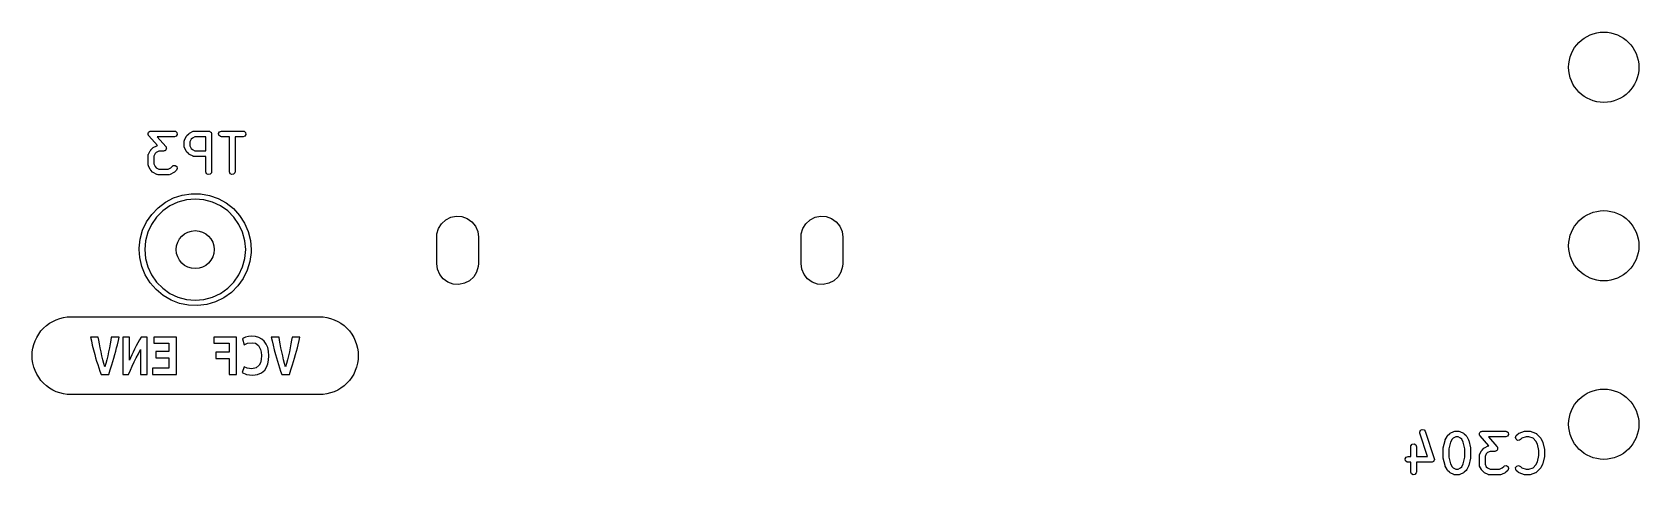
# Model space of a CAD drawing. Extents: x 64 to 231, y -147 to -43.
# Drawn here: x 188.34 to 230.67, y -99.51 to -87.85 of the extents above; entities that cross this region are included whole.
import ezdxf

# ---------------------------------------------------------------- set-up
doc = ezdxf.new("R2010")
doc.units = 0
doc.layers.add('BLACK', color=7, linetype='CONTINUOUS')

msp = doc.modelspace()

# ---------------------------------------------------------------- linework, layer by layer
at = {"layer": 'BLACK', "linetype": 'CONTINUOUS'}
for p, q in [((191.393, -90.513), (191.396, -90.5078)), ((191.397, -90.5329), (191.393, -90.513)), ((191.396, -90.5018), (191.409, -90.486)), ((191.396, -90.5078), (191.396, -90.5018)), ((191.397, -90.5531), (191.397, -90.5329)), ((191.401, -90.5604), (191.397, -90.5531)), ((191.402, -90.5635), (191.401, -90.5604)), ((191.405, -90.5657), (191.402, -90.5635)), ((191.41, -90.5754), (191.405, -90.5657)), ((191.409, -90.486), (191.419, -90.4685)), ((191.638, -90.8356), (191.41, -90.5754)), ((191.419, -90.4685), (191.424, -90.4665)), ((191.424, -90.4665), (191.428, -90.4618)), ((191.428, -90.4618), (191.448, -90.4579)), ((191.448, -90.4579), (191.467, -90.451)), ((191.467, -90.451), (192.086, -90.451)), ((192.086, -90.451), (192.112, -90.4555)), ((192.134, -90.5834), (192.086, -90.601)), ((192.112, -90.4555), (192.151, -90.4885)), ((192.16, -90.539), (192.134, -90.5834)), ((192.151, -90.4885), (192.16, -90.539)), ((192.352, -90.6829), (192.4, -90.5877)), ((192.4, -90.5877), (192.413, -90.5697)), ((192.413, -90.5697), (192.414, -90.5682)), ((192.414, -90.5682), (192.462, -90.5206)), ((192.462, -90.5206), (192.48, -90.5077)), ((192.48, -90.5077), (192.481, -90.5065)), ((192.481, -90.5065), (192.576, -90.4589)), ((192.576, -90.4589), (192.601, -90.4515)), ((192.601, -90.4515), (192.606, -90.4525)), ((192.606, -90.4525), (192.61, -90.451)), ((192.61, -90.451), (192.991, -90.451)), ((192.991, -90.451), (193, -90.4527)), ((193, -90.4527), (193.004, -90.4521)), ((193.004, -90.4521), (193.007, -90.4538)), ((193.007, -90.4538), (193.016, -90.4555)), ((193.016, -90.4555), (193.031, -90.468)), ((193.031, -90.468), (193.048, -90.4778)), ((193.048, -90.4778), (193.051, -90.4841)), ((193.051, -90.4841), (193.056, -90.4885)), ((193.056, -90.4885), (193.059, -90.5077)), ((193.059, -90.5077), (193.066, -90.526)), ((193.066, -90.526), (193.066, -91.526)), ((193.25, -90.513), (193.276, -90.4685)), ((193.259, -90.5635), (193.25, -90.513)), ((193.298, -90.5965), (193.259, -90.5635)), ((193.276, -90.4685), (193.324, -90.451)), ((193.324, -90.601), (193.298, -90.5965)), ((193.324, -90.451), (193.896, -90.451)), ((193.896, -90.451), (193.921, -90.4555)), ((193.944, -90.5834), (193.896, -90.601)), ((193.921, -90.4555), (193.96, -90.4885)), ((193.969, -90.539), (193.944, -90.5834)), ((193.96, -90.4885), (193.969, -90.539)), ((191.4, -91.0639), (191.447, -90.9686)), ((191.447, -90.9686), (191.461, -90.9506)), ((191.461, -90.9506), (191.462, -90.9491)), ((191.462, -90.9491), (191.509, -90.9015)), ((191.509, -90.9015), (191.528, -90.8887)), ((191.528, -90.8887), (191.529, -90.8875)), ((191.529, -90.8875), (191.624, -90.8399)), ((191.607, -91.0162), (191.576, -91.0466)), ((191.675, -90.9819), (191.607, -91.0162)), ((191.624, -90.8399), (191.638, -90.8356)), ((192.086, -90.601), (191.632, -90.601)), ((191.632, -90.601), (191.857, -90.8575)), ((191.8, -90.9819), (191.675, -90.9819)), ((191.819, -90.975), (191.8, -90.9819)), ((191.839, -90.9711), (191.819, -90.975)), ((191.843, -90.9664), (191.839, -90.9711)), ((191.848, -90.9644), (191.843, -90.9664)), ((191.859, -90.9469), (191.848, -90.9644)), ((191.857, -90.8575), (191.863, -90.8672)), ((191.871, -90.9311), (191.859, -90.9469)), ((191.863, -90.8672), (191.865, -90.8694)), ((191.865, -90.8694), (191.866, -90.8725)), ((191.866, -90.8725), (191.87, -90.8798)), ((191.87, -90.8798), (191.871, -90.9)), ((191.871, -90.9), (191.874, -90.92)), ((191.874, -90.92), (191.871, -90.9251)), ((191.871, -90.9251), (191.871, -90.9311)), ((192.344, -90.7165), (192.349, -90.6908)), ((192.344, -90.8593), (192.344, -90.7165)), ((192.346, -90.8635), (192.344, -90.8593)), ((192.345, -90.8679), (192.346, -90.8635)), ((192.352, -90.8929), (192.345, -90.8679)), ((192.349, -90.6908), (192.352, -90.6874)), ((192.352, -90.6874), (192.352, -90.6829)), ((192.4, -90.9881), (192.352, -90.8929)), ((192.401, -90.9892), (192.4, -90.9881)), ((192.414, -91.0076), (192.401, -90.9892)), ((192.462, -91.0552), (192.414, -91.0076)), ((192.529, -90.6656), (192.494, -90.7342)), ((192.494, -90.7342), (192.494, -90.8416)), ((192.494, -90.8416), (192.529, -90.9101)), ((192.559, -90.6352), (192.529, -90.6656)), ((192.529, -90.9101), (192.559, -90.9405)), ((192.627, -90.601), (192.559, -90.6352)), ((192.559, -90.9405), (192.627, -90.9748)), ((192.916, -90.601), (192.627, -90.601)), ((192.627, -90.9748), (192.916, -90.9748)), ((192.916, -90.9748), (192.916, -90.601)), ((193.535, -90.601), (193.324, -90.601)), ((193.535, -91.526), (193.535, -90.601)), ((193.896, -90.601), (193.685, -90.601)), ((193.685, -90.601), (193.685, -91.526)), ((191.392, -91.0974), (191.396, -91.0718)), ((191.392, -91.3355), (191.392, -91.0974)), ((191.393, -91.3397), (191.392, -91.3355)), ((191.392, -91.3441), (191.393, -91.3397)), ((191.4, -91.369), (191.392, -91.3441)), ((191.396, -91.0718), (191.399, -91.0683)), ((191.399, -91.0683), (191.4, -91.0639)), ((191.447, -91.4643), (191.4, -91.369)), ((191.576, -91.0466), (191.542, -91.1151)), ((191.542, -91.1151), (191.542, -91.3178)), ((191.542, -91.3178), (191.576, -91.3863)), ((191.576, -91.3863), (191.607, -91.4167)), ((191.607, -91.4167), (191.675, -91.451)), ((191.925, -91.451), (191.994, -91.4167)), ((191.994, -91.4167), (192.033, -91.3777)), ((192.033, -91.3777), (192.054, -91.3628)), ((192.054, -91.3628), (192.105, -91.3583)), ((192.105, -91.3583), (192.147, -91.3877)), ((192.161, -91.4373), (192.139, -91.4838)), ((192.147, -91.3877), (192.161, -91.4373)), ((192.463, -91.0559), (192.462, -91.0552)), ((192.481, -91.0693), (192.463, -91.0559)), ((192.576, -91.1169), (192.481, -91.0693)), ((192.581, -91.1174), (192.576, -91.1169)), ((192.584, -91.1203), (192.581, -91.1174)), ((192.61, -91.1248), (192.584, -91.1203)), ((192.916, -91.1248), (192.61, -91.1248)), ((192.916, -91.526), (192.916, -91.1248)), ((191.449, -91.4654), (191.447, -91.4643)), ((191.462, -91.4838), (191.449, -91.4654)), ((191.509, -91.5314), (191.462, -91.4838)), ((191.511, -91.5321), (191.509, -91.5314)), ((191.529, -91.5454), (191.511, -91.5321)), ((191.624, -91.5931), (191.529, -91.5454)), ((191.628, -91.5936), (191.624, -91.5931)), ((191.632, -91.5965), (191.628, -91.5936)), ((191.657, -91.601), (191.632, -91.5965)), ((191.943, -91.601), (191.657, -91.601)), ((191.675, -91.451), (191.925, -91.451)), ((191.947, -91.5994), (191.943, -91.601)), ((191.952, -91.6005), (191.947, -91.5994)), ((191.977, -91.5931), (191.952, -91.6005)), ((192.072, -91.5454), (191.977, -91.5931)), ((192.073, -91.5443), (192.072, -91.5454)), ((192.091, -91.5314), (192.073, -91.5443)), ((192.139, -91.4838), (192.091, -91.5314)), ((192.933, -91.5742), (192.916, -91.526)), ((192.978, -91.5998), (192.933, -91.5742)), ((193.028, -91.5909), (192.978, -91.5998)), ((193.061, -91.5516), (193.028, -91.5909)), ((193.066, -91.526), (193.061, -91.5516)), ((193.552, -91.5742), (193.535, -91.526)), ((193.597, -91.5998), (193.552, -91.5742)), ((193.647, -91.5909), (193.597, -91.5998)), ((193.68, -91.5516), (193.647, -91.5909)), ((193.685, -91.526), (193.68, -91.5516)), ((191.848, -92.3255), (192.062, -92.2139)), ((192.062, -92.2139), (192.292, -92.1388)), ((192.403, -92.2637), (192.179, -92.3238)), ((192.292, -92.1388), (192.531, -92.1022)), ((192.634, -92.2435), (192.403, -92.2637)), ((192.531, -92.1022), (192.772, -92.1051)), ((192.865, -92.2637), (192.634, -92.2435)), ((192.772, -92.1051), (193.01, -92.1475)), ((193.089, -92.3238), (192.865, -92.2637)), ((193.01, -92.1475), (193.238, -92.2282)), ((193.238, -92.2282), (193.45, -92.345)), ((191.351, -92.845), (191.487, -92.6454)), ((191.487, -92.6454), (191.654, -92.4706)), ((191.779, -92.5547), (191.615, -92.7187)), ((191.654, -92.4706), (191.848, -92.3255)), ((191.969, -92.4217), (191.779, -92.5547)), ((192.179, -92.3238), (191.969, -92.4217)), ((193.299, -92.4217), (193.089, -92.3238)), ((193.489, -92.5547), (193.299, -92.4217)), ((193.45, -92.345), (193.64, -92.4949)), ((193.652, -92.7187), (193.489, -92.5547)), ((193.64, -92.4949), (193.802, -92.6736)), ((193.802, -92.6736), (193.934, -92.8766)), ((199.366, -92.7226), (199.512, -92.6931)), ((199.512, -92.6931), (199.661, -92.704)), ((199.661, -92.704), (199.802, -92.7546)), ((208.966, -92.7226), (209.112, -92.6931)), ((209.112, -92.6931), (209.261, -92.704)), ((209.261, -92.704), (209.402, -92.7546)), ((191.185, -93.2972), (191.249, -93.0643)), ((191.249, -93.0643), (191.351, -92.845)), ((191.384, -93.1187), (191.324, -93.3426)), ((191.482, -92.9086), (191.384, -93.1187)), ((191.615, -92.7187), (191.482, -92.9086)), ((193.785, -92.9086), (193.652, -92.7187)), ((193.883, -93.1187), (193.785, -92.9086)), ((193.943, -93.3426), (193.883, -93.1187)), ((193.934, -92.8766), (194.03, -93.0983)), ((194.03, -93.0983), (194.089, -93.3327)), ((199.003, -93.1617), (199.045, -93.0183)), ((199.045, -93.0183), (199.123, -92.8914)), ((199.123, -92.8914), (199.233, -92.7904)), ((199.233, -92.7904), (199.366, -92.7226)), ((199.802, -92.7546), (199.924, -92.8411)), ((199.924, -92.8411), (200.017, -92.9571)), ((200.017, -92.9571), (200.077, -93.0941)), ((200.077, -93.0941), (200.097, -93.242)), ((208.603, -93.1617), (208.645, -93.0183)), ((208.645, -93.0183), (208.723, -92.8914)), ((208.723, -92.8914), (208.833, -92.7904)), ((208.833, -92.7904), (208.966, -92.7226)), ((209.402, -92.7546), (209.524, -92.8411)), ((209.524, -92.8411), (209.617, -92.9571)), ((209.617, -92.9571), (209.677, -93.0941)), ((209.677, -93.0941), (209.697, -93.242)), ((191.159, -93.5376), (191.185, -93.2972)), ((191.161, -93.5736), (191.159, -93.5376)), ((191.324, -93.3426), (191.304, -93.5736)), ((193.964, -93.5736), (193.943, -93.3426)), ((194.089, -93.3327), (194.109, -93.5736)), ((198.997, -93.242), (199.003, -93.1617)), ((198.997, -93.942), (198.997, -93.242)), ((200.097, -93.242), (200.097, -93.942)), ((208.597, -93.242), (208.603, -93.1617)), ((208.597, -93.942), (208.597, -93.242)), ((209.697, -93.242), (209.697, -93.942)), ((191.173, -93.7789), (191.161, -93.5736)), ((191.226, -94.0147), (191.173, -93.7789)), ((191.304, -93.5736), (191.324, -93.8046)), ((191.324, -93.8046), (191.384, -94.0285)), ((193.883, -94.0285), (193.943, -93.8046)), ((193.943, -93.8046), (193.964, -93.5736)), ((194.075, -93.8853), (194.005, -94.1166)), ((194.107, -93.6457), (194.075, -93.8853)), ((194.109, -93.5736), (194.107, -93.6457)), ((199.017, -94.0899), (198.997, -93.942)), ((200.097, -93.942), (200.091, -94.0223)), ((208.617, -94.0899), (208.597, -93.942)), ((209.697, -93.942), (209.691, -94.0223)), ((191.317, -94.2386), (191.226, -94.0147)), ((191.443, -94.4447), (191.317, -94.2386)), ((191.384, -94.0285), (191.482, -94.2386)), ((191.482, -94.2386), (191.615, -94.4285)), ((193.652, -94.4285), (193.785, -94.2386)), ((193.898, -94.3333), (193.757, -94.5296)), ((193.785, -94.2386), (193.883, -94.0285)), ((194.005, -94.1166), (193.898, -94.3333)), ((199.077, -94.2269), (199.017, -94.0899)), ((199.17, -94.3429), (199.077, -94.2269)), ((199.292, -94.4294), (199.17, -94.3429)), ((199.861, -94.3936), (199.728, -94.4614)), ((199.971, -94.2926), (199.861, -94.3936)), ((200.049, -94.1657), (199.971, -94.2926)), ((200.091, -94.0223), (200.049, -94.1657)), ((208.677, -94.2269), (208.617, -94.0899)), ((208.77, -94.3429), (208.677, -94.2269)), ((208.892, -94.4294), (208.77, -94.3429)), ((209.461, -94.3936), (209.328, -94.4614)), ((209.571, -94.2926), (209.461, -94.3936)), ((209.649, -94.1657), (209.571, -94.2926)), ((209.691, -94.0223), (209.649, -94.1657)), ((191.602, -94.6274), (191.443, -94.4447)), ((191.788, -94.7818), (191.602, -94.6274)), ((191.615, -94.4285), (191.779, -94.5925)), ((191.779, -94.5925), (191.969, -94.7255)), ((191.996, -94.9038), (191.788, -94.7818)), ((191.969, -94.7255), (192.179, -94.8234)), ((192.179, -94.8234), (192.403, -94.8835)), ((192.865, -94.8835), (193.089, -94.8234)), ((193.089, -94.8234), (193.299, -94.7255)), ((193.299, -94.7255), (193.489, -94.5925)), ((193.586, -94.7002), (193.389, -94.8406)), ((193.489, -94.5925), (193.652, -94.4285)), ((193.757, -94.5296), (193.586, -94.7002)), ((199.433, -94.48), (199.292, -94.4294)), ((199.582, -94.4909), (199.433, -94.48)), ((199.728, -94.4614), (199.582, -94.4909)), ((209.033, -94.48), (208.892, -94.4294)), ((209.182, -94.4909), (209.033, -94.48)), ((209.328, -94.4614), (209.182, -94.4909)), ((192.222, -94.99), (191.996, -94.9038)), ((192.459, -95.0382), (192.222, -94.99)), ((192.403, -94.8835), (192.634, -94.9037)), ((192.701, -95.0471), (192.459, -95.0382)), ((192.634, -94.9037), (192.865, -94.8835)), ((192.94, -95.0164), (192.701, -95.0471)), ((193.172, -94.9469), (192.94, -95.0164)), ((193.389, -94.8406), (193.172, -94.9469)), ((188.57, -95.7171), (188.638, -95.6425)), ((188.638, -95.6425), (188.712, -95.575)), ((188.712, -95.575), (188.793, -95.515)), ((188.793, -95.515), (188.879, -95.4633)), ((188.879, -95.4633), (188.97, -95.4203)), ((188.97, -95.4203), (189.065, -95.3864)), ((189.065, -95.3864), (189.163, -95.3619)), ((189.163, -95.3619), (189.262, -95.3471)), ((189.262, -95.3471), (189.363, -95.3422)), ((189.363, -95.3422), (195.905, -95.3422)), ((195.905, -95.3422), (196.005, -95.3471)), ((196.005, -95.3471), (196.105, -95.3619)), ((196.105, -95.3619), (196.202, -95.3864)), ((196.202, -95.3864), (196.297, -95.4203)), ((196.297, -95.4203), (196.388, -95.4633)), ((196.388, -95.4633), (196.474, -95.515)), ((196.474, -95.515), (196.555, -95.575)), ((196.555, -95.575), (196.63, -95.6425)), ((196.63, -95.6425), (196.697, -95.7171)), ((188.357, -96.1676), (188.381, -96.0699)), ((188.381, -96.0699), (188.415, -95.9752)), ((188.415, -95.9752), (188.458, -95.8842)), ((188.458, -95.8842), (188.51, -95.7979)), ((188.51, -95.7979), (188.57, -95.7171)), ((190.08, -95.8771), (189.875, -95.8771)), ((189.875, -95.8771), (189.897, -95.9779)), ((189.897, -95.9779), (189.922, -96.0898)), ((189.922, -96.0898), (189.952, -96.2102)), ((190.094, -95.9596), (190.08, -95.8771)), ((190.112, -96.0549), (190.094, -95.9596)), ((190.132, -96.1579), (190.112, -96.0549)), ((190.394, -96.0541), (190.374, -96.1565)), ((190.411, -95.9594), (190.394, -96.0541)), ((190.423, -95.8771), (190.411, -95.9594)), ((190.629, -95.8771), (190.423, -95.8771)), ((190.564, -96.1603), (190.585, -96.0771)), ((190.585, -96.0771), (190.611, -95.966)), ((190.611, -95.966), (190.629, -95.8771)), ((190.899, -95.8771), (190.723, -95.8771)), ((190.723, -95.8771), (190.723, -96.8597)), ((190.899, -96.4819), (190.899, -95.8771)), ((191.125, -96.0287), (191.081, -96.1102)), ((191.169, -95.9499), (191.125, -96.0287)), ((191.214, -95.8771), (191.169, -95.9499)), ((191.371, -95.8771), (191.214, -95.8771)), ((191.371, -96.8597), (191.371, -95.8771)), ((191.542, -95.8771), (191.542, -96.039)), ((192.138, -95.8771), (191.542, -95.8771)), ((191.542, -96.039), (191.942, -96.039)), ((191.942, -96.039), (191.942, -96.2596)), ((192.138, -96.8597), (192.138, -95.8771)), ((193.123, -95.8771), (193.123, -96.039)), ((193.725, -95.8771), (193.123, -95.8771)), ((193.123, -96.039), (193.53, -96.039)), ((193.53, -96.039), (193.53, -96.2771)), ((193.725, -96.8597), (193.725, -95.8771)), ((193.908, -95.9072), (193.876, -95.9263)), ((193.876, -95.9263), (193.927, -96.0818)), ((193.962, -95.8834), (193.908, -95.9072)), ((193.927, -96.0818), (194.015, -96.0414)), ((194.035, -95.8636), (193.962, -95.8834)), ((194.015, -96.0414), (194.133, -96.0247)), ((194.13, -95.8548), (194.035, -95.8636)), ((194.223, -95.8634), (194.13, -95.8548)), ((194.133, -96.0247), (194.223, -96.0414)), ((194.308, -95.889), (194.223, -95.8634)), ((194.223, -96.0414), (194.3, -96.0969)), ((194.3, -96.0969), (194.356, -96.2009)), ((194.385, -95.931), (194.308, -95.889)), ((194.45, -95.989), (194.385, -95.931)), ((194.503, -96.0622), (194.45, -95.989)), ((194.543, -96.1501), (194.503, -96.0622)), ((194.843, -95.8771), (194.638, -95.8771)), ((194.638, -95.8771), (194.659, -95.9779)), ((194.659, -95.9779), (194.685, -96.0898)), ((194.685, -96.0898), (194.714, -96.2102)), ((194.857, -95.9596), (194.843, -95.8771)), ((194.874, -96.0549), (194.857, -95.9596)), ((194.894, -96.1579), (194.874, -96.0549)), ((195.157, -96.0541), (195.137, -96.1565)), ((195.174, -95.9594), (195.157, -96.0541)), ((195.186, -95.8771), (195.174, -95.9594)), ((195.392, -95.8771), (195.186, -95.8771)), ((195.326, -96.1603), (195.347, -96.0771)), ((195.347, -96.0771), (195.374, -95.966)), ((195.374, -95.966), (195.392, -95.8771)), ((196.697, -95.7171), (196.757, -95.7979)), ((196.757, -95.7979), (196.809, -95.8842)), ((196.809, -95.8842), (196.852, -95.9752)), ((196.852, -95.9752), (196.886, -96.0699)), ((196.886, -96.0699), (196.91, -96.1676)), ((188.337, -96.3676), (188.342, -96.2671)), ((188.342, -96.4681), (188.337, -96.3676)), ((188.342, -96.2671), (188.357, -96.1676)), ((188.357, -96.5676), (188.342, -96.4681)), ((189.952, -96.2102), (189.986, -96.3366)), ((189.986, -96.3366), (190.01, -96.4234)), ((190.01, -96.4234), (190.036, -96.5113)), ((190.036, -96.5113), (190.064, -96.6002)), ((190.153, -96.2636), (190.132, -96.1579)), ((190.176, -96.37), (190.153, -96.2636)), ((190.201, -96.4748), (190.176, -96.37)), ((190.226, -96.573), (190.201, -96.4748)), ((190.303, -96.4732), (190.277, -96.5718)), ((190.329, -96.3684), (190.303, -96.4732)), ((190.352, -96.262), (190.329, -96.3684)), ((190.374, -96.1565), (190.352, -96.262)), ((190.436, -96.6121), (190.464, -96.5201)), ((190.464, -96.5201), (190.491, -96.4283)), ((190.491, -96.4283), (190.517, -96.3366)), ((190.517, -96.3366), (190.541, -96.2468)), ((190.541, -96.2468), (190.564, -96.1603)), ((190.927, -96.42), (190.899, -96.4819)), ((190.96, -96.3485), (190.927, -96.42)), ((190.998, -96.2712), (190.96, -96.3485)), ((191.038, -96.1914), (190.998, -96.2712)), ((191.025, -96.5335), (191.079, -96.4249)), ((191.081, -96.1102), (191.038, -96.1914)), ((191.079, -96.4249), (191.136, -96.3162)), ((191.136, -96.3162), (191.195, -96.2073)), ((191.195, -96.2073), (191.195, -96.8597)), ((191.942, -96.2596), (191.595, -96.2596)), ((191.595, -96.2596), (191.595, -96.4216)), ((191.595, -96.4216), (191.942, -96.4216)), ((191.942, -96.4216), (191.942, -96.6978)), ((193.53, -96.2771), (193.174, -96.2771)), ((193.174, -96.2771), (193.174, -96.439)), ((193.174, -96.439), (193.53, -96.439)), ((193.53, -96.439), (193.53, -96.8597)), ((194.371, -96.4663), (194.352, -96.5523)), ((194.356, -96.2009), (194.372, -96.2739)), ((194.377, -96.3628), (194.371, -96.4663)), ((194.372, -96.2739), (194.377, -96.3628)), ((194.568, -96.2521), (194.543, -96.1501)), ((194.549, -96.5855), (194.569, -96.4836)), ((194.576, -96.3676), (194.568, -96.2521)), ((194.569, -96.4836), (194.576, -96.3676)), ((194.714, -96.2102), (194.748, -96.3366)), ((194.748, -96.3366), (194.773, -96.4234)), ((194.773, -96.4234), (194.799, -96.5113)), ((194.799, -96.5113), (194.827, -96.6002)), ((194.916, -96.2636), (194.894, -96.1579)), ((194.939, -96.37), (194.916, -96.2636)), ((194.963, -96.4748), (194.939, -96.37)), ((194.989, -96.573), (194.963, -96.4748)), ((195.066, -96.4732), (195.04, -96.5718)), ((195.091, -96.3684), (195.066, -96.4732)), ((195.115, -96.262), (195.091, -96.3684)), ((195.137, -96.1565), (195.115, -96.262)), ((195.198, -96.6121), (195.226, -96.5201)), ((195.226, -96.5201), (195.253, -96.4283)), ((195.253, -96.4283), (195.279, -96.3366)), ((195.279, -96.3366), (195.304, -96.2468)), ((195.304, -96.2468), (195.326, -96.1603)), ((196.91, -96.1676), (196.925, -96.2671)), ((196.925, -96.4681), (196.91, -96.5676)), ((196.925, -96.2671), (196.93, -96.3676)), ((196.93, -96.3676), (196.925, -96.4681)), ((188.381, -96.6653), (188.357, -96.5676)), ((188.415, -96.76), (188.381, -96.6653)), ((188.458, -96.851), (188.415, -96.76)), ((188.51, -96.9373), (188.458, -96.851)), ((188.57, -97.0181), (188.51, -96.9373)), ((190.064, -96.6002), (190.093, -96.6886)), ((190.093, -96.6886), (190.123, -96.7751)), ((190.123, -96.7751), (190.153, -96.8597)), ((190.153, -96.8597), (190.355, -96.8597)), ((190.252, -96.6597), (190.226, -96.573)), ((190.277, -96.5718), (190.252, -96.6597)), ((190.355, -96.8597), (190.394, -96.743)), ((190.394, -96.743), (190.436, -96.6121)), ((190.723, -96.8597), (190.88, -96.8597)), ((190.88, -96.8597), (190.926, -96.7508)), ((190.926, -96.7508), (190.974, -96.6421)), ((190.974, -96.6421), (191.025, -96.5335)), ((191.195, -96.8597), (191.371, -96.8597)), ((191.942, -96.6978), (191.507, -96.6978)), ((191.507, -96.6978), (191.507, -96.8597)), ((191.507, -96.8597), (192.138, -96.8597)), ((193.53, -96.8597), (193.725, -96.8597)), ((193.923, -96.6581), (193.874, -96.8121)), ((193.874, -96.8121), (193.986, -96.8589)), ((194.004, -96.693), (193.923, -96.6581)), ((193.986, -96.8589), (194.062, -96.875)), ((194.13, -96.7105), (194.004, -96.693)), ((194.062, -96.875), (194.149, -96.8804)), ((194.243, -96.6881), (194.13, -96.7105)), ((194.149, -96.8804), (194.277, -96.8655)), ((194.32, -96.6208), (194.243, -96.6881)), ((194.277, -96.8655), (194.382, -96.8211)), ((194.352, -96.5523), (194.32, -96.6208)), ((194.382, -96.8211), (194.466, -96.747)), ((194.466, -96.747), (194.514, -96.6733)), ((194.514, -96.6733), (194.549, -96.5855)), ((194.827, -96.6002), (194.856, -96.6886)), ((194.856, -96.6886), (194.885, -96.7751)), ((194.885, -96.7751), (194.916, -96.8597)), ((194.916, -96.8597), (195.117, -96.8597)), ((195.014, -96.6597), (194.989, -96.573)), ((195.04, -96.5718), (195.014, -96.6597)), ((195.117, -96.8597), (195.157, -96.743)), ((195.157, -96.743), (195.198, -96.6121)), ((196.757, -96.9373), (196.697, -97.0181)), ((196.809, -96.851), (196.757, -96.9373)), ((196.852, -96.76), (196.809, -96.851)), ((196.886, -96.6653), (196.852, -96.76)), ((196.91, -96.5676), (196.886, -96.6653)), ((188.638, -97.0927), (188.57, -97.0181)), ((188.712, -97.1602), (188.638, -97.0927)), ((188.793, -97.2202), (188.712, -97.1602)), ((188.879, -97.2719), (188.793, -97.2202)), ((188.97, -97.3149), (188.879, -97.2719)), ((189.065, -97.3488), (188.97, -97.3149)), ((189.163, -97.3733), (189.065, -97.3488)), ((196.202, -97.3488), (196.105, -97.3733)), ((196.297, -97.3149), (196.202, -97.3488)), ((196.388, -97.2719), (196.297, -97.3149)), ((196.474, -97.2202), (196.388, -97.2719)), ((196.555, -97.1602), (196.474, -97.2202)), ((196.63, -97.0927), (196.555, -97.1602)), ((196.697, -97.0181), (196.63, -97.0927)), ((189.262, -97.3881), (189.163, -97.3733)), ((189.363, -97.393), (189.262, -97.3881)), ((195.905, -97.393), (189.363, -97.393)), ((196.005, -97.3881), (195.905, -97.393)), ((196.105, -97.3733), (196.005, -97.3881)), ((224.898, -98.3807), (224.917, -98.333)), ((224.901, -98.4065), (224.898, -98.3807)), ((225.107, -99.022), (224.901, -98.4065)), ((224.917, -98.333), (224.962, -98.3086)), ((224.962, -98.3086), (225.012, -98.3189)), ((225.012, -98.3189), (225.044, -98.359)), ((225.044, -98.359), (225.282, -99.0733)), ((225.519, -98.7931), (225.567, -98.6027)), ((225.567, -98.6027), (225.572, -98.5908)), ((225.572, -98.5873), (225.62, -98.4921)), ((225.572, -98.5908), (225.572, -98.5873)), ((225.62, -98.4921), (225.633, -98.4741)), ((225.633, -98.4741), (225.634, -98.4726)), ((225.634, -98.4726), (225.681, -98.425)), ((225.681, -98.425), (225.7, -98.4121)), ((225.7, -98.4121), (225.701, -98.4109)), ((225.701, -98.4109), (225.796, -98.3633)), ((225.749, -98.57), (225.71, -98.647)), ((225.779, -98.5396), (225.749, -98.57)), ((225.847, -98.5054), (225.779, -98.5396)), ((225.796, -98.3633), (225.821, -98.3559)), ((225.821, -98.3559), (225.826, -98.3569)), ((225.826, -98.3569), (225.83, -98.3554)), ((225.83, -98.3554), (225.925, -98.3554)), ((225.907, -98.5054), (225.847, -98.5054)), ((225.976, -98.5396), (225.907, -98.5054)), ((225.925, -98.3554), (225.951, -98.3599)), ((225.951, -98.3599), (225.954, -98.3628)), ((225.954, -98.3628), (225.959, -98.3633)), ((225.959, -98.3633), (226.054, -98.4109)), ((226.006, -98.57), (225.976, -98.5396)), ((226.045, -98.647), (226.006, -98.57)), ((226.054, -98.4109), (226.072, -98.4243)), ((226.072, -98.4243), (226.073, -98.425)), ((226.073, -98.425), (226.121, -98.4726)), ((226.121, -98.4726), (226.134, -98.491)), ((226.134, -98.491), (226.135, -98.4921)), ((226.135, -98.4921), (226.183, -98.5873)), ((226.183, -98.5873), (226.186, -98.5997)), ((226.186, -98.5997), (226.188, -98.6027)), ((226.188, -98.6027), (226.236, -98.7931)), ((226.47, -98.4174), (226.473, -98.4122)), ((226.474, -98.4373), (226.47, -98.4174)), ((226.473, -98.4062), (226.486, -98.3904)), ((226.473, -98.4122), (226.473, -98.4062)), ((226.474, -98.4575), (226.474, -98.4373)), ((226.479, -98.4648), (226.474, -98.4575)), ((226.479, -98.4679), (226.479, -98.4648)), ((226.482, -98.4701), (226.479, -98.4679)), ((226.488, -98.4798), (226.482, -98.4701)), ((226.486, -98.3904), (226.496, -98.3729)), ((226.715, -98.74), (226.488, -98.4798)), ((226.496, -98.3729), (226.501, -98.3709)), ((226.501, -98.3709), (226.505, -98.3662)), ((226.505, -98.3662), (226.525, -98.3623)), ((226.525, -98.3623), (226.544, -98.3554)), ((226.544, -98.3554), (227.163, -98.3554)), ((227.163, -98.5054), (226.709, -98.5054)), ((226.709, -98.5054), (226.934, -98.7619)), ((227.163, -98.3554), (227.189, -98.3599)), ((227.211, -98.4878), (227.163, -98.5054)), ((227.189, -98.3599), (227.228, -98.3929)), ((227.237, -98.4434), (227.211, -98.4878)), ((227.228, -98.3929), (227.237, -98.4434)), ((227.422, -98.5191), (227.443, -98.4726)), ((227.435, -98.5686), (227.422, -98.5191)), ((227.477, -98.5981), (227.435, -98.5686)), ((227.443, -98.4726), (227.491, -98.425)), ((227.528, -98.5936), (227.477, -98.5981)), ((227.491, -98.425), (227.512, -98.41)), ((227.512, -98.41), (227.517, -98.4096)), ((227.517, -98.4096), (227.52, -98.4068)), ((227.52, -98.4068), (227.663, -98.3592)), ((227.549, -98.5787), (227.528, -98.5936)), ((227.585, -98.5436), (227.549, -98.5787)), ((227.699, -98.5054), (227.585, -98.5436)), ((227.663, -98.3592), (227.685, -98.3559)), ((227.685, -98.3559), (227.687, -98.3554)), ((227.687, -98.3554), (227.782, -98.3554)), ((227.77, -98.5054), (227.699, -98.5054)), ((227.884, -98.5436), (227.77, -98.5054)), ((227.782, -98.3554), (227.804, -98.3593)), ((227.804, -98.3593), (227.806, -98.3592)), ((227.806, -98.3592), (227.949, -98.4068)), ((227.959, -98.6177), (227.884, -98.5436)), ((227.949, -98.4068), (227.972, -98.4193)), ((227.997, -98.6947), (227.959, -98.6177)), ((227.972, -98.4193), (227.974, -98.4231)), ((227.974, -98.4231), (227.978, -98.425)), ((227.978, -98.425), (228.073, -98.5202)), ((228.073, -98.5202), (228.086, -98.5386)), ((228.086, -98.5386), (228.087, -98.5397)), ((228.087, -98.5397), (228.135, -98.6349)), ((228.135, -98.6349), (228.139, -98.6473)), ((224.518, -99.084), (224.543, -99.0396)), ((224.543, -99.0396), (224.592, -99.022)), ((224.592, -99.022), (224.66, -99.022)), ((224.66, -98.7637), (224.664, -98.7381)), ((224.66, -99.022), (224.66, -98.7637)), ((224.664, -98.7381), (224.697, -98.6988)), ((224.697, -98.6988), (224.748, -98.6899)), ((224.748, -98.6899), (224.792, -98.7155)), ((224.792, -98.7155), (224.81, -98.7637)), ((224.81, -98.7637), (224.81, -99.022)), ((224.81, -99.022), (225.107, -99.022)), ((225.517, -98.8113), (225.519, -98.7966)), ((225.517, -99.0494), (225.517, -98.8113)), ((225.518, -99.0527), (225.517, -99.0494)), ((225.519, -99.0676), (225.518, -99.0527)), ((225.519, -98.7966), (225.519, -98.7931)), ((225.71, -98.647), (225.667, -98.8206)), ((225.667, -98.8206), (225.667, -99.0402)), ((225.667, -99.0402), (225.71, -99.2137)), ((226.088, -98.8206), (226.045, -98.647)), ((226.045, -99.2137), (226.088, -99.0402)), ((226.088, -99.0402), (226.088, -98.8206)), ((226.238, -99.0494), (226.235, -99.0642)), ((226.236, -98.7931), (226.237, -98.8081)), ((226.237, -98.8081), (226.238, -98.8113)), ((226.238, -98.8113), (226.238, -99.0494)), ((226.469, -99.0018), (226.474, -98.9762)), ((226.469, -99.2399), (226.469, -99.0018)), ((226.474, -98.9762), (226.476, -98.9727)), ((226.476, -98.9727), (226.477, -98.9683)), ((226.477, -98.9683), (226.525, -98.873)), ((226.525, -98.873), (226.538, -98.855)), ((226.538, -98.855), (226.539, -98.8535)), ((226.539, -98.8535), (226.586, -98.8059)), ((226.586, -98.8059), (226.605, -98.7931)), ((226.605, -98.7931), (226.606, -98.7919)), ((226.606, -98.7919), (226.701, -98.7443)), ((226.653, -98.951), (226.619, -99.0195)), ((226.619, -99.0195), (226.619, -99.2222)), ((226.684, -98.9206), (226.653, -98.951)), ((226.752, -98.8863), (226.684, -98.9206)), ((226.701, -98.7443), (226.715, -98.74)), ((226.877, -98.8863), (226.752, -98.8863)), ((226.896, -98.8794), (226.877, -98.8863)), ((226.916, -98.8755), (226.896, -98.8794)), ((226.92, -98.8708), (226.916, -98.8755)), ((226.926, -98.8688), (226.92, -98.8708)), ((226.936, -98.8513), (226.926, -98.8688)), ((226.934, -98.7619), (226.94, -98.7716)), ((226.948, -98.8355), (226.936, -98.8513)), ((226.94, -98.7716), (226.942, -98.7738)), ((226.942, -98.7738), (226.943, -98.7769)), ((226.943, -98.7769), (226.947, -98.7842)), ((226.947, -98.7842), (226.948, -98.8044)), ((226.948, -98.8044), (226.951, -98.8244)), ((226.951, -98.8244), (226.948, -98.8295)), ((226.948, -98.8295), (226.948, -98.8355)), ((228.04, -98.8682), (227.997, -98.6947)), ((227.997, -99.1661), (228.04, -98.9926)), ((228.04, -98.9926), (228.04, -98.8682)), ((228.139, -98.6473), (228.141, -98.6503)), ((228.141, -98.6503), (228.188, -98.8408)), ((228.188, -99.02), (228.141, -99.2105)), ((228.188, -98.8408), (228.189, -98.8557)), ((228.19, -99.0018), (228.188, -99.0166)), ((228.188, -99.0166), (228.188, -99.02)), ((228.189, -98.8557), (228.19, -98.859)), ((228.19, -98.859), (228.19, -99.0018)), ((224.527, -99.1345), (224.518, -99.084)), ((224.566, -99.1675), (224.527, -99.1345)), ((224.592, -99.172), (224.566, -99.1675)), ((224.66, -99.172), (224.592, -99.172)), ((224.66, -99.4304), (224.66, -99.172)), ((224.677, -99.4786), (224.66, -99.4304)), ((224.721, -99.5042), (224.677, -99.4786)), ((224.805, -99.456), (224.772, -99.4953)), ((224.81, -99.4304), (224.805, -99.456)), ((225.211, -99.172), (224.81, -99.172)), ((224.81, -99.172), (224.81, -99.4304)), ((225.216, -99.1701), (225.211, -99.172)), ((225.222, -99.1712), (225.216, -99.1701)), ((225.24, -99.1615), (225.222, -99.1712)), ((225.259, -99.1545), (225.24, -99.1615)), ((225.262, -99.1495), (225.259, -99.1545)), ((225.267, -99.1468), (225.262, -99.1495)), ((225.274, -99.1278), (225.267, -99.1468)), ((225.285, -99.1101), (225.274, -99.1278)), ((225.282, -99.0733), (225.286, -99.0991)), ((225.286, -99.0991), (225.284, -99.1044)), ((225.284, -99.1044), (225.285, -99.1101)), ((225.567, -99.2581), (225.519, -99.0676)), ((225.569, -99.261), (225.567, -99.2581)), ((225.572, -99.2734), (225.569, -99.261)), ((225.62, -99.3687), (225.572, -99.2734)), ((225.621, -99.3698), (225.62, -99.3687)), ((225.634, -99.3882), (225.621, -99.3698)), ((225.681, -99.4358), (225.634, -99.3882)), ((225.683, -99.4365), (225.681, -99.4358)), ((225.701, -99.4498), (225.683, -99.4365)), ((225.796, -99.4975), (225.701, -99.4498)), ((225.71, -99.2137), (225.749, -99.2907)), ((225.749, -99.2907), (225.779, -99.3211)), ((225.779, -99.3211), (225.847, -99.3554)), ((225.847, -99.3554), (225.907, -99.3554)), ((225.907, -99.3554), (225.976, -99.3211)), ((226.054, -99.4498), (225.959, -99.4975)), ((225.976, -99.3211), (226.006, -99.2907)), ((226.006, -99.2907), (226.045, -99.2137)), ((226.055, -99.4487), (226.054, -99.4498)), ((226.073, -99.4358), (226.055, -99.4487)), ((226.121, -99.3882), (226.073, -99.4358)), ((226.122, -99.3867), (226.121, -99.3882)), ((226.135, -99.3687), (226.122, -99.3867)), ((226.183, -99.2734), (226.135, -99.3687)), ((226.188, -99.2581), (226.183, -99.2699)), ((226.183, -99.2699), (226.183, -99.2734)), ((226.236, -99.0676), (226.188, -99.2581)), ((226.235, -99.0642), (226.236, -99.0676)), ((226.471, -99.2441), (226.469, -99.2399)), ((226.47, -99.2485), (226.471, -99.2441)), ((226.477, -99.2734), (226.47, -99.2485)), ((226.525, -99.3687), (226.477, -99.2734)), ((226.526, -99.3698), (226.525, -99.3687)), ((226.539, -99.3882), (226.526, -99.3698)), ((226.586, -99.4358), (226.539, -99.3882)), ((226.588, -99.4365), (226.586, -99.4358)), ((226.606, -99.4498), (226.588, -99.4365)), ((226.701, -99.4975), (226.606, -99.4498)), ((226.619, -99.2222), (226.653, -99.2907)), ((226.653, -99.2907), (226.684, -99.3211)), ((226.684, -99.3211), (226.752, -99.3554)), ((226.752, -99.3554), (227.003, -99.3554)), ((227.003, -99.3554), (227.071, -99.3211)), ((227.149, -99.4498), (227.054, -99.4975)), ((227.071, -99.3211), (227.11, -99.2821)), ((227.11, -99.2821), (227.131, -99.2672)), ((227.131, -99.2672), (227.183, -99.2627)), ((227.15, -99.4487), (227.149, -99.4498)), ((227.169, -99.4358), (227.15, -99.4487)), ((227.216, -99.3882), (227.169, -99.4358)), ((227.183, -99.2627), (227.225, -99.2921)), ((227.238, -99.3417), (227.216, -99.3882)), ((227.225, -99.2921), (227.238, -99.3417)), ((227.424, -99.3157), (227.453, -99.2737)), ((227.428, -99.3668), (227.424, -99.3157)), ((227.443, -99.3882), (227.428, -99.3668)), ((227.491, -99.4358), (227.443, -99.3882)), ((227.453, -99.2737), (227.503, -99.2604)), ((227.495, -99.4377), (227.491, -99.4358)), ((227.497, -99.4415), (227.495, -99.4377)), ((227.52, -99.4539), (227.497, -99.4415)), ((227.503, -99.2604), (227.549, -99.2821)), ((227.663, -99.5015), (227.52, -99.4539)), ((227.549, -99.2821), (227.585, -99.3172)), ((227.585, -99.3172), (227.699, -99.3554)), ((227.699, -99.3554), (227.77, -99.3554)), ((227.77, -99.3554), (227.884, -99.3172)), ((227.949, -99.4539), (227.806, -99.5015)), ((227.884, -99.3172), (227.959, -99.2431)), ((227.952, -99.4511), (227.949, -99.4539)), ((227.957, -99.4507), (227.952, -99.4511)), ((227.978, -99.4358), (227.957, -99.4507)), ((227.959, -99.2431), (227.997, -99.1661)), ((228.073, -99.3406), (227.978, -99.4358)), ((228.074, -99.3391), (228.073, -99.3406)), ((228.087, -99.3211), (228.074, -99.3391)), ((228.135, -99.2258), (228.087, -99.3211)), ((228.141, -99.2105), (228.135, -99.2223)), ((228.135, -99.2223), (228.135, -99.2258)), ((224.772, -99.4953), (224.721, -99.5042)), ((225.801, -99.498), (225.796, -99.4975)), ((225.804, -99.5009), (225.801, -99.498)), ((225.83, -99.5054), (225.804, -99.5009)), ((225.925, -99.5054), (225.83, -99.5054)), ((225.929, -99.5038), (225.925, -99.5054)), ((225.934, -99.5049), (225.929, -99.5038)), ((225.959, -99.4975), (225.934, -99.5049)), ((226.705, -99.498), (226.701, -99.4975)), ((226.709, -99.5009), (226.705, -99.498)), ((226.735, -99.5054), (226.709, -99.5009)), ((227.02, -99.5054), (226.735, -99.5054)), ((227.024, -99.5038), (227.02, -99.5054)), ((227.029, -99.5049), (227.024, -99.5038)), ((227.054, -99.4975), (227.029, -99.5049)), ((227.665, -99.5015), (227.663, -99.5015)), ((227.687, -99.5054), (227.665, -99.5015)), ((227.782, -99.5054), (227.687, -99.5054)), ((227.784, -99.5048), (227.782, -99.5054)), ((227.806, -99.5015), (227.784, -99.5048))]:
    msp.add_line(p, q, dxfattribs=at)
at = {"layer": 'BLACK'}
for centre, radius in [((229.747, -88.772), 0.925), ((229.747, -93.472), 0.925), ((192.634, -93.5736), 0.5), ((229.747, -98.172), 0.925)]:
    msp.add_circle(centre, radius, dxfattribs=at)

doc.saveas('drawing.dxf')
